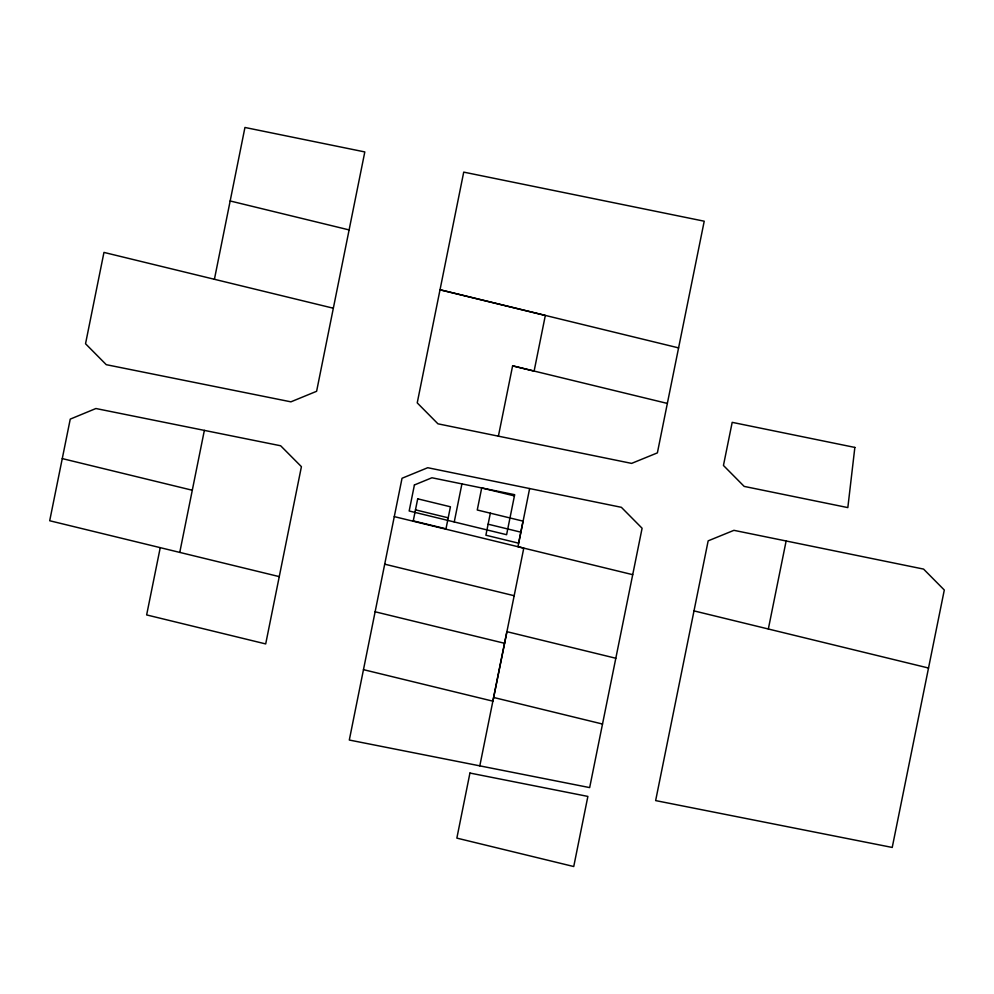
<?xml version="1.0" encoding="UTF-8"?>
<svg xmlns="http://www.w3.org/2000/svg" width="994" height="994" viewBox="0 0 994 994"><rect width="100%" height="100%" fill="white"/><g stroke="black" fill="none" stroke-linecap="round" stroke-linejoin="round"><path stroke-width="1.49" d="M529.628 488.539L517.986 546.712L632.706 574.669M160.245 547.644L146.64 614.926L265.696 643.926L301.418 466.671L280.656 445.772L95.909 408.522L70.251 419.12L49.7 520.744L279.252 576.619M214.418 279.277L244.946 127.468L364.81 151.933L316.614 391.288L290.907 401.837L106.259 364.674L85.534 343.738L103.96 252.414L333.338 308.227M179.765 552.391L204.354 430.39M394.283 516.619L349.304 740.033L589.666 787.596L642.099 528.249L621.374 507.313L427.743 467.714L402.036 478.263L394.283 516.619L523.776 548.129L492.887 701.168L363.481 669.658M454.246 521.962L461.924 483.892M498.392 436.18L512.618 365.842L667.347 403.427L657.382 452.879L631.612 463.39L437.944 423.817L417.231 402.881L463.726 172.124L704.224 221.202L667.347 403.427M490.34 513.177L485.892 535.219L518.607 543.184L523.055 521.142L477.257 509.997L481.705 487.942L514.42 495.907M479.804 765.852L506.903 631.675L615.82 658.252M768.337 628.991L786.13 540.984L733.932 530.336L708.163 540.848L655.642 800.592L892.227 847.447L944.3 590.014L923.575 569.09L786.13 540.984M230.136 200.962L349.08 229.912M678.604 347.888L439.982 289.763L545.333 315.433L534.113 371.097L512.618 365.842M488.116 524.198L520.831 532.163M415.48 509.847L448.207 517.812M62.274 458.594L192.289 490.241M375.136 611.782L504.542 643.292M693.998 610.888L928.52 668.03M384.728 564.182L514.184 595.729M493.62 697.465L602.513 724.042M854.852 447.424L847.832 507.599L744.171 486.401L723.446 465.465L732.193 422.351L854.852 447.424M414.411 484.96L409.168 510.991L506.605 534.697L514.668 494.689L431.93 477.766L414.411 484.96M417.704 498.826L413.255 520.881L445.983 528.833L450.431 506.791L417.704 498.826M469.938 773.046L456.855 838.116L573.737 866.532L587.876 796.418L469.938 773.046"/></g></svg>
